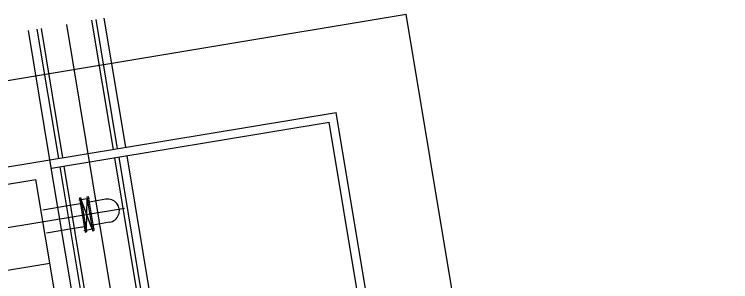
# Model space of a CAD drawing. Header units: millimetres. Extents: x -16232 to 52632, y -3739 to 20678.
# Drawn here: x 22998.7 to 23113.9, y 12289.5 to 12332.5 of the extents above; entities that cross this region are included whole.
import ezdxf

# ---------------------------------------------------------------- set-up
doc = ezdxf.new("R2010")
doc.units = ezdxf.units.MM
doc.header["$LTSCALE"] = 300
doc.header["$MEASUREMENT"] = 0
doc.layers.add('CINZA-8', color=8, linetype='Continuous')

msp = doc.modelspace()

# ---------------------------------------------------------------- linework, layer by layer
at = {"layer": 'CINZA-8'}
for p, q in [((22885.785, 12303.267), (23061.723, 12332.473)), ((23016.602, 12311.076), (23013.151, 12331.865)), ((23113.886, 12018.244), (23061.723, 12332.473)), ((23007.06, 12330.854), (23057.957, 12024.256)), ((23011.12, 12331.528), (23014.571, 12310.739)), ((23011.797, 12331.64), (23015.248, 12310.851)), ((23004.421, 12309.054), (23000.97, 12329.843)), ((23002.324, 12330.068), (23005.775, 12309.279)), ((23003, 12330.18), (23006.451, 12309.391)), ((22900.212, 12291.755), (23050.436, 12316.693)), ((23098.106, 12029.531), (23050.436, 12316.693)), ((23004.646, 12307.701), (23049.307, 12315.115)), ((23096.528, 12030.659), (23049.307, 12315.115)), ((23052.091, 12021.892), (23004.421, 12309.054)), ((23014.796, 12309.386), (23061.905, 12025.607)), ((23015.473, 12309.498), (23062.694, 12025.043)), ((23064.272, 12023.914), (23016.826, 12309.723)), ((23005.999, 12307.925), (23053.22, 12023.47)), ((23006.676, 12308.038), (23053.784, 12024.259)), ((22903.368, 12289.498), (23002.164, 12305.898)), ((23017.441, 12213.869), (23002.164, 12305.898)), ((23010.356, 12303.128), (23010.572, 12303.164)), ((23010.356, 12303.128), (23011.268, 12297.633)), ((23010.572, 12303.164), (23011.484, 12297.669)), ((23007.311, 12301.698), (23009.341, 12302.035)), ((23009.058, 12302.606), (23010.782, 12302.893)), ((23009.192, 12302.935), (23009.408, 12302.97)), ((23009.192, 12302.935), (23010.104, 12297.44)), ((23009.408, 12302.97), (23010.321, 12297.476)), ((23011.219, 12297.931), (23009.458, 12302.673)), ((23010.271, 12297.774), (23010.405, 12302.83)), ((23013.401, 12302.709), (23010.432, 12302.216)), ((22986.347, 12296.319), (23016.415, 12301.31)), ((23003.251, 12301.024), (23007.311, 12301.698)), ((23014.015, 12299.014), (23011.045, 12298.521)), ((23003.864, 12297.329), (23007.925, 12298.003)), ((23007.925, 12298.003), (23009.955, 12298.34)), ((23009.871, 12297.707), (23011.596, 12297.993)), ((23010.104, 12297.44), (23010.321, 12297.476)), ((23011.268, 12297.633), (23011.484, 12297.669)), ((23004.41, 12292.364), (22990.877, 12290.118))]:
    msp.add_line(p, q, dxfattribs=at)
for centre, radius, start in [((23013.708, 12300.861), 1.873, 279.42523), ((22960.405, 12251.683), 41.989, 9.42539), ((22960.405, 12251.683), 41.872, 9.42539)]:
    msp.add_arc(centre, radius, start, 99.42538, dxfattribs=at)

doc.saveas('drawing.dxf')
